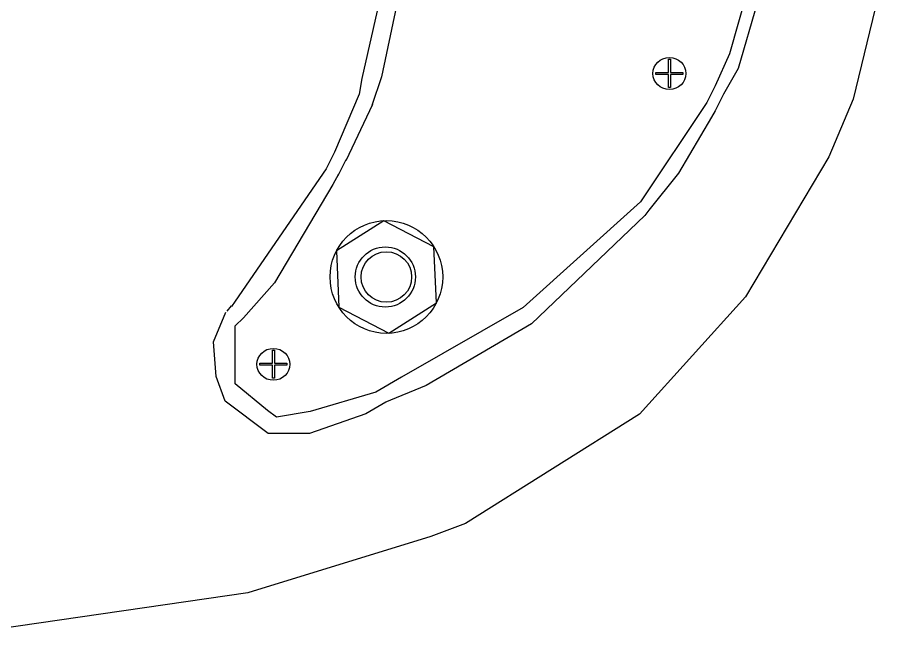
# Model space of a CAD drawing. Extents: x 49 to 882, y -9 to 1184.
# Drawn here: x 265.4 to 374.7, y 6.5 to 83.9 of the extents above; entities that cross this region are included whole.
import ezdxf

# ---------------------------------------------------------------- set-up
doc = ezdxf.new("R2010")
doc.units = 0
doc.layers.get('0').update_dxf_attribs({"linetype": 'CONTINUOUS'})
for name, color, linetype in [('Body', 7, 'CONTINUOUS'), ('Hrdware', 7, 'CONTINUOUS'), ('scrPlate', 7, 'CONTINUOUS')]:
    doc.layers.add(name, color=color, linetype=linetype)

# ---------------------------------------------------------------- blocks, each defined once
blk = doc.blocks.new('*G13')
at = {"color": 7, "linetype": 'CONTINUOUS'}
for p, q in [((346.600554, 77.012483), (346.608587, 78.661971)), ((346.608587, 78.661971), (346.858584, 78.660754)), ((346.858584, 78.660754), (346.850629, 77.02741)), ((345.0487, 76.772746), (345.050355, 77.02274)), ((346.600558, 76.762477), (345.0487, 76.772746)), ((345.050355, 77.02274), (346.600554, 77.012483)), ((346.608587, 75.146763), (346.600558, 76.762477)), ((348.392603, 76.767202), (346.850487, 76.777406)), ((346.850487, 76.777406), (346.858584, 75.148005)), ((346.850629, 77.02741), (348.394257, 77.017196)), ((348.394257, 77.017196), (348.392603, 76.767202)), ((346.858584, 75.148005), (346.608587, 75.146763))]:
    blk.add_line(p, q, dxfattribs=at)
at = {"color": 7, "linetype": 'CONTINUOUS', "extrusion": (0, 0.261946, 0.965082)}
blk.add_circle((-346.724942, -74.201961, 20.140183), 2.060844, dxfattribs=at)
blk = doc.blocks.new('*G14')
at = {"color": 7, "linetype": 'CONTINUOUS'}
for p, q in [((297.197869, 40.73934), (297.205902, 42.388829)), ((297.205902, 42.388829), (297.455899, 42.387611)), ((297.455899, 42.387611), (297.447945, 40.754268)), ((295.646016, 40.499603), (295.64767, 40.749598)), ((297.197873, 40.489335), (295.646016, 40.499603)), ((295.64767, 40.749598), (297.197869, 40.73934)), ((297.205902, 38.87362), (297.197873, 40.489335)), ((298.989918, 40.494059), (297.447802, 40.504263)), ((297.447802, 40.504263), (297.455899, 38.874863)), ((297.447945, 40.754268), (298.991572, 40.744054)), ((298.991572, 40.744054), (298.989918, 40.494059)), ((297.455899, 38.874863), (297.205902, 38.87362))]:
    blk.add_line(p, q, dxfattribs=at)
at = {"color": 7, "linetype": 'CONTINUOUS', "extrusion": (0, 0.261946, 0.965082)}
blk.add_circle((-297.322258, -39.195389, 10.638564), 2.060844, dxfattribs=at)

msp = doc.modelspace()

# ---------------------------------------------------------------- linework, layer by layer
at = {"layer": 'Body', "linetype": 'CONTINUOUS'}
for p, q in [((374.678701, 94.267009, -2), (369.636566, 73.690927, -2)), ((369.636566, 73.690927, -2), (366.62848, 66.470909, -2)), ((366.62848, 66.470909, -2), (356.210172, 49.034501, -2)), ((356.210172, 49.034501, -2), (342.97878, 34.393303, -2)), ((342.97878, 34.393303, -2), (321.299915, 20.778395, -2)), ((321.299915, 20.778395, -2), (316.943384, 19.128088, -2)), ((316.943384, 19.128088, -2), (294.147366, 12.098878, -2)), ((294.147366, 12.098878, -2), (255.848362, 6.544596, -2))]:
    msp.add_line(p, q, dxfattribs=at)
at = {"layer": 'Hrdware', "color": 7, "linetype": 'CONTINUOUS'}
msp.add_lwpolyline([(317.656234, 48.260986), (317.346462, 55.284023), (311.109447, 58.527271), (305.182204, 54.747481), (305.491976, 47.724444), (311.728992, 44.481196), (317.656234, 48.260986), (317.656234, 48.260986)], close=True, dxfattribs=at)
for centre, radius in [((311.419219, 51.504234), 7.029866), ((311.283233, 51.504234), 3.750001), ((311.419223, 51.504234), 3.150002)]:
    msp.add_circle(centre, radius, dxfattribs=at)
at = {"layer": 'scrPlate', "linetype": 'CONTINUOUS'}
for p, q in [((352.423986, 75.336373, -2), (351.391603, 73.271633, -2)), ((308.031873, 74.304016, -2), (304.934749, 67.077386, -2)), ((351.391603, 73.271633, -2), (343.13259, 60.883138, -2)), ((353.456344, 74.304016, -2), (352.423986, 72.23925, -2)), ((309.676299, 73.01796, -2), (306.368274, 65.976593, -2)), ((304.934749, 67.077386, -2), (303.902366, 65.01262, -2)), ((306.368274, 66.118365, -2), (305.375866, 64.133551, -2)), ((303.902366, 65.01262, -2), (292.546255, 48.494644, -2)), ((292.546255, 48.494644, -2), (292.094157, 47.831408, -2)), ((291.543944, 47.226174, -2), (292.094157, 47.886429, -2))]:
    msp.add_line(p, q, dxfattribs=at)
for points in [[(350.35922, 172.379588, -2), (358.220749, 148.55548, -2), (361.715357, 132.116981, -2), (361.715357, 101.145745, -2), (360.04805, 93.839638, -2), (355.314633, 77.504365, -2), (353.456344, 74.304016, -2)], [(349.326863, 171.347205, -2), (357.445334, 146.847629, -2), (360.411243, 130.011741, -2), (360.411243, 102.053716, -2), (358.971905, 96.034665, -2), (354.217727, 79.329626, -2), (352.423986, 75.336373, -2)], [(284.24372, 158.56762, -2), (294.452017, 153.558366, -2), (304.934749, 144.505476, -2), (308.23835, 138.414479, -2), (309.890137, 135.110879, -2), (314.22612, 118.696104, -2), (314.22612, 102.178128, -2), (308.341575, 76.265505, -2), (308.031873, 74.304016, -2)], [(315.914299, 120.700786, -2), (315.806686, 100.142267, -2), (310.819269, 76.471982, -2), (309.586561, 72.895409, -2)], [(352.423986, 72.23925, -2), (351.993295, 71.435078, -2), (347.849746, 64.456469, -2), (344.164973, 59.850755, -2)], [(305.423124, 64.32258, -2), (304.728273, 63.05113, -2), (297.456227, 50.760705, -2), (293.578613, 46.429878, -2)], [(343.13259, 60.883138, -2), (328.478035, 47.714153, -2), (313.296988, 38.996797, -2), (310.096614, 37.138507, -2)], [(344.164973, 59.850755, -2), (343.66258, 59.178895, -2), (329.510418, 45.649412, -2), (316.394112, 37.964414, -2), (311.241545, 35.836779, -2)], [(311.351588, 35.8918, -2), (308.857754, 34.454337, -2), (301.837626, 31.976643, -2), (296.675736, 31.976643, -2), (291.307395, 36.002899, -2), (290.171787, 39.100022, -2), (289.838286, 43.429709, -2), (291.378881, 47.116132, -2)], [(310.096614, 37.138507, -2), (301.928456, 34.709327, -2), (297.708119, 34.041384, -2), (296.572511, 34.86729, -2), (292.546255, 38.17089, -2), (292.546255, 45.39752, -2), (293.578613, 46.429878, -2)]]:
    msp.add_polyline3d(points, dxfattribs=at)

# ---------------------------------------------------------------- block references
at = {"layer": 'scrPlate', "color": 7, "linetype": 'CONTINUOUS'}
for name in ['*G13', '*G14']:
    msp.add_blockref(name, (0, 0), dxfattribs=at)

doc.saveas('drawing.dxf')
